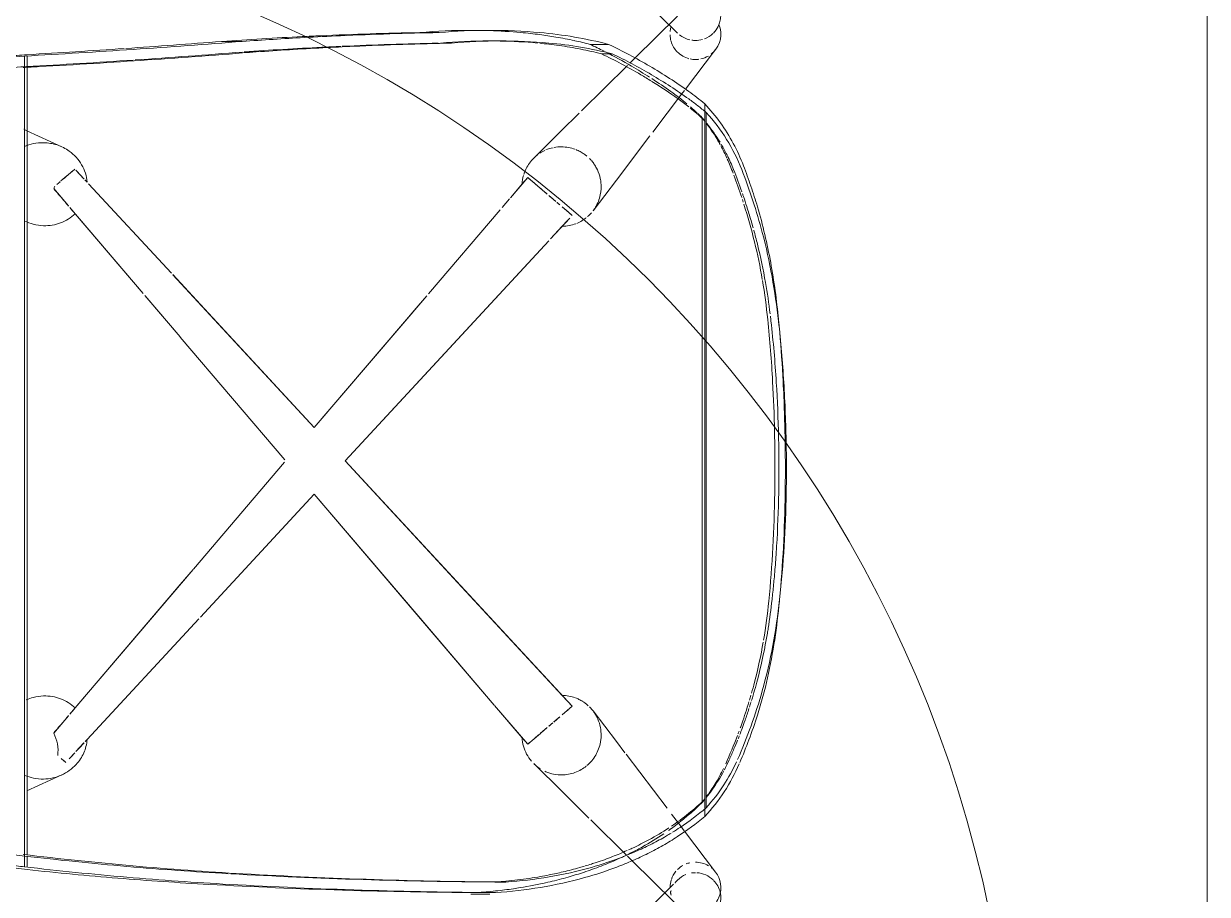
# Model space of a CAD drawing. Header units: millimetres. Extents: x 98018 to 155899, y -1987 to 21700.
# Drawn here: x 106651 to 107210, y 19075 to 19486 of the extents above; entities that cross this region are included whole.
import ezdxf

# ---------------------------------------------------------------- set-up
doc = ezdxf.new("R2010")
doc.units = ezdxf.units.MM
doc.layers.add('I-FURN-1', color=7, linetype='Continuous', lineweight=9, true_color=0xf0f0f0)
doc.layers.add('Оси', color=7, linetype='Continuous', lineweight=9)

# ---------------------------------------------------------------- blocks, each defined once
blk = doc.blocks.new('Chair_IconsOfDenmark_NamNam_WoodChair - 1_186-V20-План разверток пом_ 2_49_ Этаж 2')
at = {"layer": 'I-FURN-1'}
blk.add_line((3.26, -169.79), (24.55, -148.24), dxfattribs=at)
for start, end in [(141.2585, 167.121), (135, 135.3477), (171.7178, 180), (180, 195.8523), (200.9072, 223.6369), (225, 243.2804), (243.2804, 315)]:
    blk.add_arc((11.8, -178.23), 12, start, end, dxfattribs=at)
blk = doc.blocks.new('Chair_IconsOfDenmark_NamNam_WoodChair - 1_186-V21-План разверток пом_ 2_49_ Этаж 2')
at = {"layer": 'I-FURN-1'}
for p, q in [((26.55, 137.42), (21.45, 137.42)), ((27.39, 138.6), (21.57, 138.6)), ((362.23, 137.42), (27.27, 137.42)), ((399.17, 138.6), (27.39, 138.6)), ((399.17, 138.6), (27.39, 138.6)), ((65.08, 120.97), (57.42, 137.52)), ((369.31, 137.49), (361.65, 120.97)), ((399.24, 137.42), (362.23, 137.42)), ((370, 139), (369.31, 137.49)), ((404.56, 138.6), (399.17, 138.6)), ((404.63, 137.42), (399.24, 137.42)), ((399.54, 138.6), (399.58, 137.79)), ((84.8, 124.86), (92.98, 117.88)), ((333.75, 117.88), (341.94, 124.86)), ((343.94, 123.33), (345.19, 121.86)), ((70.9, 119.13), (72.78, 121.34)), ((75.41, 114.95), (72.57, 117.58)), ((345.56, 121.43), (351.06, 114.98)), ((80.13, 110.58), (76.04, 114.37)), ((93.69, 117.28), (96.65, 114.75)), ((97.65, 113.9), (162.02, 59)), ((292.34, 82.56), (333.04, 117.28)), ((292.37, 82.58), (330.08, 114.75)), ((350.69, 114.37), (346.6, 110.58)), ((138.74, 56.32), (81.75, 109.08)), ((138.73, 56.32), (81.75, 109.08)), ((344.22, 108.38), (302, 69.28)), ((344.23, 108.38), (302.02, 69.3)), ((271.99, 65.2), (291.4, 81.76)), ((271.99, 65.2), (291.38, 81.74)), ((301.3, 68.64), (229.1, 1.78)), ((213.87, 15.63), (271.83, 65.07)), ((213.87, 15.63), (271.83, 65.07)), ((162.22, 58.83), (212.68, 15.79)), ((162.23, 58.82), (212.68, 15.79)), ((197.64, 1.78), (139.59, 55.53)), ((197.64, 1.78), (139.59, 55.53)), ((411.49, 35.83), (411.49, 45.54)), ((406.53, 34.89), (406.53, 29.21)), ((98.01, -83.19), (197.64, 1.78)), ((140.17, -47.23), (197.64, 1.78)), ((229.1, 1.78), (291.38, -51.34)), ((213.37, -12.78), (97.48, -120.08)), ((317.23, -108.95), (213.37, -12.78)), ((98.02, -83.18), (140.17, -47.23)), ((415.68, -57.14), (415.68, -48.01)), ((292.3, -52.13), (331.95, -85.95)), ((292.31, -52.13), (331.96, -85.96)), ((410.69, -57.74), (410.69, -63.09)), ((416.72, -81.07), (416.72, -72.07)), ((9.43, -83.83), (9.43, -74.85)), ((14.43, -83.49), (14.43, -88.75)), ((79.49, -98.99), (97.83, -83.35)), ((82.6, -96.34), (97.84, -83.34)), ((411.72, -86.33), (411.72, -81.07)), ((333.03, -86.87), (337.11, -90.35)), ((333.04, -86.88), (337.11, -90.35)), ((337.65, -90.81), (347.24, -98.99)), ((337.65, -90.81), (344.14, -96.34)), ((82.6, -96.34), (79.49, -98.99)), ((84.6, -104.98), (79.49, -98.99)), ((347.24, -98.99), (339.38, -108.2)), ((344.14, -96.34), (345.44, -97.46)), ((345.69, -97.66), (347.24, -98.99)), ((56.98, -115.42), (70.38, -101.85)), ((87.35, -108.2), (84.72, -105.12)), ((356.35, -101.85), (369.06, -114.72)), ((89.66, -110.9), (88.08, -109.06)), ((92.44, -114.16), (90, -111.3)), ((327.97, -118.89), (318.21, -109.85)), ((324.16, -115.36), (318.21, -109.85)), ((338.75, -108.94), (335.97, -112.2)), ((44.66, -127.88), (56.98, -115.42)), ((97.48, -120.08), (93.38, -115.27)), ((97.48, -120.08), (102.58, -115.36)), ((333.35, -115.27), (329.66, -119.6)), ((335.45, -112.81), (334.29, -114.16)), ((369.06, -114.72), (377.59, -123.35)), ((96.97, -119.48), (97.48, -120.08)), ((329.76, -119.48), (329.25, -120.08)), ((378.63, -124.4), (400.15, -146.18)), ((410.11, -137.17), (410.11, -128.47)), ((27.16, -145.6), (43.76, -128.8)), ((80.77, -140.87), (95.23, -129.88)), ((345.97, -140.87), (331.5, -129.88)), ((405.64, -133.81), (405.64, -138.92)), ((75.48, -144.89), (80.77, -140.87)), ((366.85, -156.75), (345.97, -140.87)), ((4.92, -168.11), (24.55, -148.24)), ((24.55, -148.24), (26.59, -146.18)), ((49.25, -164.83), (74.76, -145.44)), ((401.2, -147.25), (403.53, -149.6)), ((403.53, -149.6), (423.47, -169.79)), ((386.52, -171.7), (368.7, -158.16)), ((40.78, -171.26), (46.5, -166.92)), ((19.06, -187.78), (38.39, -173.08)), ((38.53, -172.98), (40.78, -171.26)), ((388.24, -173.01), (386.52, -171.7)), ((407.67, -187.78), (388.88, -173.5)), ((49.02, -182.64), (45.37, -182.64)), ((270.24, -182.64), (49.02, -182.64)), ((269.58, -183.3), (49.5, -183.3)), ((271.49, -181.38), (52, -181.38)), ((270.24, -182.64), (53.45, -182.64)), ((377.89, -183.3), (269.58, -183.3)), ((373.99, -182.64), (270.24, -182.64)), ((378.43, -182.64), (270.24, -182.64)), ((375.46, -181.38), (271.49, -181.38)), ((382.02, -182.64), (378.43, -182.64))]:
    blk.add_line(p, q, dxfattribs=at)
at = {"layer": 'I-FURN-1', "flags": 128}
for points in [[(96.65, 114.75), (154.9, 65.07), (162, 59.01)], [(301.32, 68.66), (287.14, 55.53), (229.1, 1.78)], [(229.1, 1.78), (286.56, -47.23), (291.37, -51.34)], [(213.37, -12.78), (158.02, -64.03), (102.58, -115.36)], [(317.23, -108.95), (268.71, -64.03), (213.37, -12.78)], [(327.97, -118.89), (326.7, -117.72), (324.16, -115.36)]]:
    blk.add_lwpolyline(points, dxfattribs=at)
at = {"layer": 'I-FURN-1'}
for centre, radius, start, end in [((76.28, 141.71), 18.88, 263.5474, 296.819), ((350.45, 141.71), 18.88, 243.181, 245.0964), ((350.45, 141.71), 18.88, 245.0964, 247.0118), ((11.8, -178.23), 12, 99.0915, 107.175), ((11.8, -178.23), 12, 73.2036, 88.5999), ((11.8, -178.23), 12, 50.1832, 71.5639), ((414.93, -178.23), 12, 106.847, 134.3064), ((414.93, -178.23), 12, 91.4001, 106.4409), ((414.93, -178.23), 12, 74.991, 84.3349), ((11.8, -178.23), 12, 29.3668, 45), ((414.93, -178.23), 12, 135, 165.2052), ((11.8, -178.23), 12, 329.0818, 0), ((11.8, -178.23), 12, 12.9003, 21.6841), ((414.93, -178.23), 12, 168.1903, 180), ((414.93, -178.23), 12, 180, 187.9321), ((414.93, -178.23), 12, 192.635, 210.5819), ((11.8, -178.23), 12, 226.6003, 256.8127), ((11.8, -178.23), 12, 256.8127, 315), ((11.8, -178.23), 12, 315, 321.5101), ((414.93, -178.23), 12, 218.3184, 225), ((414.93, -178.23), 12, 225, 292.5)]:
    blk.add_arc(centre, radius, start, end, dxfattribs=at)
for points, knots in [([(404.56, 138.6), (404.19, 144.85), (403.21, 156.01), (400.82, 169.86), (398.97, 176.25), (397.95, 178.82)], [0, 0, 0, 0, 0.4, 0.7, 1, 1, 1, 1]), ([(397.84, 156.79), (398.03, 155.34), (398.75, 149.42), (399.26, 143.2), (399.54, 138.6)], [0.6, 0.6, 0.6, 0.6, 0.7, 1, 1, 1, 1]), ([(63.07, 129.63), (63.04, 131.28), (63.32, 134.31), (64.24, 137.21), (64.8, 138.53)], [-1, -1, -1, -1, -0.5, -0.0641248, -0.0641248, -0.0641248, -0.0641248]), ([(100.45, 137.82), (100.93, 136.74), (101.85, 134.09), (102.25, 131.3), (102.3, 129.63)], [-0.8567793, -0.8567793, -0.8567793, -0.8567793, -0.5, 0, 0, 0, 0]), ([(361.89, 138.61), (362.48, 137.27), (363.41, 134.34), (363.69, 131.28), (363.66, 129.63)], [-0.9451256, -0.9451256, -0.9451256, -0.9451256, -0.5, 0, 0, 0, 0]), ([(81.75, 109.08), (79.53, 109.26), (75.29, 110.34), (69.12, 114.41), (65.28, 119.82), (63.45, 125.33), (63.11, 128.17), (63.07, 129.63)], [-1, -1, -1, -1, -0.785714, -0.571429, -0.285714, -0.142857, 0, 0, 0, 0]), ([(363.66, 129.63), (363.61, 127.45), (362.87, 123.18), (360.23, 117.96), (356.86, 114.14), (353.34, 111.54), (349.31, 109.74), (346.46, 109.2), (344.98, 109.08)], [-1, -1, -1, -1, -0.785714, -0.571429, -0.428571, -0.285714, -0.142857, 0, 0, 0, 0]), ([(344.02, 123.24), (344.33, 122.87), (344.76, 122.37), (345.17, 121.88), (345.29, 121.74)], [0.0822015, 0.0822015, 0.0822015, 0.0822015, 0.1666667, 0.202705, 0.202705, 0.202705, 0.202705]), ([(346.55, 120.27), (347.05, 119.68), (347.83, 118.76), (348.53, 117.95), (348.81, 117.62)], [0.3333333, 0.3333333, 0.3333333, 0.3333333, 0.5, 0.6189484, 0.6189484, 0.6189484, 0.6189484]), ([(349.14, 117.23), (349.53, 116.78), (350.21, 115.97), (350.81, 115.27), (351.07, 114.96)], [0.6666667, 0.6666667, 0.6666667, 0.6666667, 0.8333333, 0.9788083, 0.9788083, 0.9788083, 0.9788083]), ([(415.68, -57.14), (415.37, -41.59), (414.68, -20.35), (413.63, 0.85), (413.32, 6.56)], [0, 0, 0, 0, 0.5, 0.6843663, 0.6843663, 0.6843663, 0.6843663]), ([(413.76, 7.45), (413.9, 4.58), (414.77, -13.87), (415.37, -32.37), (415.68, -48.01)], [0.4079468, 0.4079468, 0.4079468, 0.4079468, 0.5, 1, 1, 1, 1]), ([(410.69, -63.09), (410.38, -47.65), (409.73, -27.38), (408.73, -7.15), (408.48, -2.29)], [0, 0, 0, 0, 0.5, 0.6578619, 0.6578619, 0.6578619, 0.6578619]), ([(9.43, -83.83), (9.88, -90.96), (11.51, -105.09), (15.72, -124.26), (20.42, -138.7), (24.46, -148.56), (27.85, -155.85), (31.61, -162.95), (37.18, -172.03), (41.93, -178.49), (45.37, -182.64)], [0, 0, 0, 0, 0.2, 0.4, 0.55, 0.625, 0.7, 0.775, 0.85, 1, 1, 1, 1]), ([(13.52, -104.99), (12.64, -100.79), (11.39, -93.77), (10.49, -86.7), (10.19, -83.87)], [0.7399248, 0.7399248, 0.7399248, 0.7399248, 0.85, 0.9227754, 0.9227754, 0.9227754, 0.9227754]), ([(14.43, -88.75), (14.88, -95.59), (16.48, -109.14), (20.59, -127.52), (25.18, -141.35), (29.13, -150.8), (32.43, -157.77), (35.28, -163.04), (37.03, -165.97), (37.48, -166.7)], [0, 0, 0, 0, 0.2, 0.4, 0.55, 0.625, 0.7, 0.775, 0.8, 0.8, 0.8, 0.8]), ([(17.02, -105.05), (16.71, -103.27), (15.83, -97.87), (15.18, -92.44), (14.85, -88.78)], [0.8000649, 0.8000649, 0.8000649, 0.8000649, 0.85, 0.9512447, 0.9512447, 0.9512447, 0.9512447]), ([(346.13, -100.29), (346.02, -100.41), (345.81, -100.66), (345.47, -101.07), (345.16, -101.43), (344.89, -101.74), (344.68, -101.99), (344.47, -102.24), (344.18, -102.57), (343.81, -103.01), (343.39, -103.5), (343.05, -103.89), (342.87, -104.1), (342.77, -104.23), (342.71, -104.29), (342.68, -104.33)], [0.1428571, 0.1428571, 0.1428571, 0.1428571, 0.1785714, 0.2142857, 0.25, 0.2678571, 0.2857143, 0.3035714, 0.3214286, 0.3571429, 0.3928571, 0.4107143, 0.4196429, 0.4241071, 0.4285714, 0.4285714, 0.4285714, 0.4285714]), ([(348.62, -97.16), (349.09, -97.3), (351.45, -98.14), (353.65, -99.46), (355.19, -100.77)], [-0.8388002, -0.8388002, -0.8388002, -0.8388002, -0.7857143, -0.5714286, -0.5714286, -0.5714286, -0.5714286]), ([(19.15, -125.83), (18.29, -123.26), (16.62, -117.88), (14.83, -110.94), (13.86, -106.6), (13.55, -105.11)], [0.555518, 0.555518, 0.555518, 0.555518, 0.625, 0.7, 0.7389255, 0.7389255, 0.7389255, 0.7389255]), ([(82.05, -101.98), (82.12, -102.06), (82.26, -102.23), (82.54, -102.56), (82.84, -102.91), (83.17, -103.29), (83.43, -103.6), (83.67, -103.88), (83.85, -104.09), (83.95, -104.21), (84.01, -104.28), (84.03, -104.31)], [-0.7142857, -0.7142857, -0.7142857, -0.7142857, -0.6964286, -0.6785714, -0.6428571, -0.625, -0.6071429, -0.5892857, -0.5803571, -0.5758929, -0.5714286, -0.5714286, -0.5714286, -0.5714286]), ([(84.61, -104.98), (84.64, -105.03), (84.8, -105.21), (85.09, -105.55), (85.61, -106.16), (86.32, -106.99), (86.97, -107.76), (87.33, -108.17)], [-0.5414624, -0.5414624, -0.5414624, -0.5414624, -0.5357143, -0.5178571, -0.5, -0.4642857, -0.4285714, -0.4285714, -0.4285714, -0.4285714]), ([(342.4, -104.66), (342.38, -104.68), (342.24, -104.84), (341.98, -105.15), (341.6, -105.59), (341.07, -106.22), (340.33, -107.08), (339.68, -107.85), (339.32, -108.27)], [0.443466, 0.443466, 0.443466, 0.443466, 0.4464286, 0.4642857, 0.4821429, 0.5, 0.5357143, 0.5714286, 0.5714286, 0.5714286, 0.5714286]), ([(414.69, -104.76), (414.36, -107.27), (413.54, -112.73), (412.49, -118.16), (411.85, -121.09)], [0.2714247, 0.2714247, 0.2714247, 0.2714247, 0.5, 0.7715863, 0.7715863, 0.7715863, 0.7715863]), ([(21.89, -125.84), (21.67, -125.09), (20.69, -121.73), (19.26, -116.17), (18.22, -111.33), (17.79, -109.14)], [0.603344, 0.603344, 0.603344, 0.603344, 0.625, 0.7, 0.7617276, 0.7617276, 0.7617276, 0.7617276]), ([(65.03, -114.98), (65.02, -112.93), (65.45, -110.27), (66.44, -107.77), (66.72, -107.16)], [-1, -1, -1, -1, -0.7857143, -0.7142857, -0.7142857, -0.7142857, -0.7142857]), ([(88.01, -108.97), (88.18, -109.17), (88.57, -109.63), (89.13, -110.29), (89.52, -110.74), (89.66, -110.91)], [-0.40749436, -0.40749436, -0.40749436, -0.40749436, -0.39285714, -0.375, -0.3637973, -0.3637973, -0.3637973, -0.3637973]), ([(90.04, -111.35), (90.24, -111.58), (90.67, -112.09), (91.31, -112.84), (91.83, -113.45), (92.21, -113.89), (92.38, -114.09), (92.46, -114.19)], [-0.35435169, -0.35435169, -0.35435169, -0.35435169, -0.33928571, -0.32142857, -0.30357143, -0.29464286, -0.28571429, -0.28571429, -0.28571429, -0.28571429]), ([(338.75, -108.94), (338.55, -109.18), (338.12, -109.68), (337.43, -110.48), (336.73, -111.31), (336.2, -111.93), (335.92, -112.26), (335.86, -112.33)], [0.58928571, 0.58928571, 0.58928571, 0.58928571, 0.60714286, 0.625, 0.64285714, 0.66071429, 0.66522009, 0.66522009, 0.66522009, 0.66522009]), ([(410.18, -108.96), (409.8, -112.27), (409.09, -117.31), (408.17, -122.32), (407.83, -124.04)], [0.172759, 0.172759, 0.172759, 0.172759, 0.5, 0.6727908, 0.6727908, 0.6727908, 0.6727908]), ([(69.17, -126.64), (68.58, -125.9), (67.43, -124.21), (66.08, -121.36), (65.25, -118.29), (65.04, -116.11), (65.03, -114.98)], [-0.2155491, -0.2155491, -0.2155491, -0.2155491, -0.1666667, -0.1111111, -0.0555556, 0, 0, 0, 0]), ([(93.59, -115.52), (93.76, -115.71), (94.13, -116.15), (94.48, -116.56), (94.68, -116.8), (94.7, -116.81)], [-0.23819134, -0.23819134, -0.23819134, -0.23819134, -0.21428571, -0.17857143, -0.17596416, -0.17596416, -0.17596416, -0.17596416]), ([(333.14, -115.51), (332.97, -115.72), (332.58, -116.17), (332.25, -116.56), (332.07, -116.78)], [0.75997526, 0.75997526, 0.75997526, 0.75997526, 0.78571429, 0.82142857, 0.82142857, 0.82142857, 0.82142857]), ([(335.37, -112.91), (335.15, -113.16), (334.84, -113.52), (334.47, -113.96), (334.3, -114.16), (334.22, -114.25)], [0.67857143, 0.67857143, 0.67857143, 0.67857143, 0.69642857, 0.70535714, 0.71428571, 0.71428571, 0.71428571, 0.71428571]), ([(95.22, -117.42), (95.27, -117.48), (95.36, -117.59), (95.54, -117.8), (95.84, -118.15), (96.23, -118.61), (96.64, -119.09), (96.87, -119.36), (96.97, -119.48)], [-0.1428571, -0.1428571, -0.1428571, -0.1428571, -0.1339286, -0.125, -0.1071429, -0.0714286, -0.0357143, 0, 0, 0, 0]), ([(101.36, -121.71), (101.16, -122.21), (100.67, -123.33), (100.06, -124.43), (99.68, -125.03)], [-0.88888889, -0.88888889, -0.88888889, -0.88888889, -0.86111111, -0.8252385, -0.8252385, -0.8252385, -0.8252385]), ([(327.17, -125.22), (327.04, -125.02), (326.43, -124.04), (325.91, -123), (325.55, -122.15)], [-0.17848819, -0.17848819, -0.17848819, -0.17848819, -0.16666667, -0.11923029, -0.11923029, -0.11923029, -0.11923029]), ([(331.51, -117.42), (331.47, -117.48), (331.37, -117.59), (331.2, -117.8), (330.9, -118.15), (330.51, -118.6), (330.1, -119.08), (329.86, -119.36), (329.76, -119.48)], [0.8571429, 0.8571429, 0.8571429, 0.8571429, 0.8660714, 0.875, 0.8928571, 0.9285714, 0.9642857, 1, 1, 1, 1]), ([(360.42, -121.71), (360.27, -122.09), (359.83, -123.1), (359.3, -124.09), (358.92, -124.7)], [-0.88202044, -0.88202044, -0.88202044, -0.88202044, -0.86111111, -0.82498418, -0.82498418, -0.82498418, -0.82498418]), ([(26.68, -144.65), (26.38, -144.03), (24.85, -140.76), (22.29, -134.75), (20.23, -129.06), (19.25, -126.12), (19.19, -125.95)], [0.3824636, 0.3824636, 0.3824636, 0.3824636, 0.4, 0.475, 0.55, 0.5544349, 0.5544349, 0.5544349, 0.5544349]), ([(95.22, -129.88), (94.84, -130.17), (93.88, -130.84), (91.75, -132.06), (88.48, -133.27), (85.18, -133.73), (82.42, -133.67), (80.02, -133.36), (77.26, -132.58), (74.31, -131.2), (71.66, -129.31), (70.11, -127.78), (69.42, -126.95)], [-0.7121008, -0.7121008, -0.7121008, -0.7121008, -0.6875, -0.6527778, -0.5833333, -0.5138889, -0.4791667, -0.4444444, -0.3888889, -0.3333333, -0.2777778, -0.2222222, -0.2222222, -0.2222222, -0.2222222]), ([(97.21, -128.14), (96.74, -128.61), (96.08, -129.21), (95.38, -129.75), (95.22, -129.88)], [-0.75694444, -0.75694444, -0.75694444, -0.75694444, -0.72222222, -0.71210082, -0.71210082, -0.71210082, -0.71210082]), ([(99.58, -125.19), (99.25, -125.69), (98.75, -126.4), (98.21, -127.05), (98.03, -127.25)], [-0.82195604, -0.82195604, -0.82195604, -0.82195604, -0.79166667, -0.77777778, -0.77777778, -0.77777778, -0.77777778]), ([(356.11, -128.25), (355.76, -128.59), (354.89, -129.38), (353.41, -130.51), (351.13, -131.87), (348.67, -132.85), (346.83, -133.28), (346.3, -133.38)], [-0.7470868, -0.7470868, -0.7470868, -0.7470868, -0.7222222, -0.6875, -0.6527778, -0.5833333, -0.5555556, -0.5555556, -0.5555556, -0.5555556]), ([(358.86, -124.8), (358.54, -125.33), (358.03, -126.06), (357.49, -126.74), (357.32, -126.94)], [-0.82294679, -0.82294679, -0.82294679, -0.82294679, -0.79166667, -0.77777778, -0.77777778, -0.77777778, -0.77777778]), ([(29.3, -145.97), (28.28, -143.69), (26.26, -138.88), (24.24, -133.2), (23.15, -129.87), (22.91, -129.12)], [0.4058231, 0.4058231, 0.4058231, 0.4058231, 0.475, 0.55, 0.5716925, 0.5716925, 0.5716925, 0.5716925]), ([(346.3, -133.38), (345.51, -133.52), (344.05, -133.7), (341.84, -133.7), (339.44, -133.45), (336.66, -132.73), (334.67, -131.86), (333.73, -131.33)], [-0.5555556, -0.5555556, -0.5555556, -0.5555556, -0.5138889, -0.4791667, -0.4444444, -0.3888889, -0.3333333, -0.3333333, -0.3333333, -0.3333333]), ([(405.64, -133.81), (402.61, -140.15), (398.39, -148.1), (393.74, -155.79), (392.7, -157.47)], [0, 0, 0, 0, 0.5, 0.6407452, 0.6407452, 0.6407452, 0.6407452]), ([(406.53, -135.76), (404.4, -139.91), (400.54, -146.95), (396.36, -153.79), (394.55, -156.61)], [0.183317, 0.183317, 0.183317, 0.183317, 0.5, 0.7277046, 0.7277046, 0.7277046, 0.7277046]), ([(37.19, -163.26), (35.01, -160.02), (32.08, -155.19), (29.42, -150.19), (28.63, -148.63)], [0.2, 0.2, 0.2, 0.2, 0.3, 0.3446744, 0.3446744, 0.3446744, 0.3446744]), ([(39.96, -165.62), (37.98, -162.6), (34.65, -157), (31.71, -151.17), (30.49, -148.56)], [0.2, 0.2, 0.2, 0.2, 0.3, 0.379627, 0.379627, 0.379627, 0.379627]), ([(37.93, -167.44), (38.68, -168.64), (42.21, -174.12), (46.16, -179.36), (49.5, -183.3)], [0.8084932, 0.8084932, 0.8084932, 0.8084932, 0.85, 1, 1, 1, 1]), ([(379.97, -175.81), (379.77, -176.06), (377.86, -178.4), (375.86, -180.67), (373.99, -182.64)], [0.4417925, 0.4417925, 0.4417925, 0.4417925, 0.5, 1, 1, 1, 1]), ([(49.5, -183.3), (52.89, -186.4), (59.76, -191.71), (67.37, -195.89), (71.18, -197.64)], [0, 0, 0, 0, 0.5, 0.9577486, 0.9577486, 0.9577486, 0.9577486]), ([(66.88, -191.62), (65.38, -190.81), (61.04, -188.32), (56.94, -185.43), (54.34, -183.36)], [0.2689381, 0.2689381, 0.2689381, 0.2689381, 0.5, 0.9485536, 0.9485536, 0.9485536, 0.9485536]), ([(68.1, -191.53), (65.59, -190.31), (60.99, -187.8), (56.64, -184.88), (54.66, -183.42)], [0.1097724, 0.1097724, 0.1097724, 0.1097724, 0.5, 0.8440882, 0.8440882, 0.8440882, 0.8440882]), ([(70.88, -199.17), (74.43, -200.7), (81.82, -203.67), (89.34, -206.28), (93.26, -207.53)], [0.0282009, 0.0282009, 0.0282009, 0.0282009, 0.5, 1, 1, 1, 1]), ([(99.54, -203.52), (96.07, -202.46), (91.96, -201.11), (87.9, -199.66), (87.25, -199.43)], [0.2338208, 0.2338208, 0.2338208, 0.2338208, 0.5, 0.5507217, 0.5507217, 0.5507217, 0.5507217]), ([(131.96, -212.22), (130.9, -212.04), (123.51, -210.76), (116.2, -209.17), (109.98, -207.53)], [0.4157076, 0.4157076, 0.4157076, 0.4157076, 0.5, 1, 1, 1, 1]), ([(315.64, -207.53), (309.67, -209), (298.76, -211.27), (287.72, -212.9), (282.74, -213.51)], [0, 0, 0, 0, 0.5, 0.9077977, 0.9077977, 0.9077977, 0.9077977]), ([(147.84, -217.97), (156.06, -218.76), (172.8, -219.95), (189.64, -220.48), (198.2, -220.61)], [0.0144057, 0.0144057, 0.0144057, 0.0144057, 0.5, 1, 1, 1, 1]), ([(221.11, -217.56), (217.35, -217.63), (209.76, -217.69), (202.16, -217.63), (198.34, -217.56)], [0.0076252, 0.0076252, 0.0076252, 0.0076252, 0.5, 1, 1, 1, 1]), ([(221.42, -220.61), (231.25, -220.46), (248.85, -219.9), (266.37, -218.71), (274.12, -218.03)], [0, 0, 0, 0, 0.5, 0.8977725, 0.8977725, 0.8977725, 0.8977725]), ([(279.36, -213.91), (269.73, -215.01), (251.5, -216.55), (233.17, -217.3), (224.52, -217.49)], [0, 0, 0, 0, 0.5, 0.9445662, 0.9445662, 0.9445662, 0.9445662]), ([(198.2, -220.61), (202.07, -220.67), (209.42, -220.73), (216.77, -220.68), (220.25, -220.63)], [0, 0, 0, 0, 0.5, 0.9495127, 0.9495127, 0.9495127, 0.9495127]), ([(198.34, -221.1), (202.16, -221.17), (209.25, -221.23), (216.34, -221.18), (219.6, -221.13)], [0, 0, 0, 0, 0.5, 0.926297, 0.926297, 0.926297, 0.926297])]:
    blk.add_open_spline(points, degree=3, knots=knots, dxfattribs=at)
for points in [[(20.29, 137.42), (20.69, 140.9), (21.61, 147.89), (23.37, 158.13), (24.77, 164.5), (25.53, 167.51)], [(25.53, 161.18), (24.98, 158.86), (23.94, 154.02), (22.61, 146.38), (21.89, 141.18), (21.57, 138.6)], [(26.66, 138.6), (27.08, 141.9), (27.56, 145.22), (28.11, 148.49)], [(404.56, 147.17), (404.68, 145.55), (404.91, 142.29), (405.12, 139.04), (405.22, 137.42)], [(21.57, 138.6), (19.72, 122.58), (16.5, 90.43), (14.21, 58.09), (13.31, 41.87)], [(13.31, 51.62), (14.1, 65.99), (16.06, 94.68), (18.76, 123.2), (20.29, 137.42)], [(27.46, 139.28), (25.39, 122.1), (21.78, 87.61), (19.27, 52.88), (18.29, 35.47)], [(21.78, 90.35), (23.17, 106.48), (24.8, 122.57), (26.66, 138.6)], [(324.43, 129.63), (324.48, 131.3), (324.72, 132.93), (325.13, 134.51)], [(325.13, 134.51), (325.49, 135.91), (326, 137.28), (326.65, 138.61)], [(399.58, 131.68), (399.51, 132.94), (399.36, 135.48), (399.21, 138.01), (399.13, 139.28)], [(399.58, 137.79), (400.52, 121), (401.55, 104.18), (402.68, 87.34)], [(411.49, 35.83), (410.13, 53.01), (407.61, 87.32), (405.51, 121.53), (404.56, 138.6)], [(405.22, 137.42), (406.1, 122.16), (407.06, 106.86), (408.11, 91.55)], [(102.3, 129.63), (102.34, 128.25), (102.16, 125.55), (101.11, 121.59), (99.29, 117.9), (97.61, 115.76), (96.65, 114.75)], [(330.08, 114.75), (329.12, 115.76), (327.44, 117.9), (325.62, 121.59), (324.58, 125.55), (324.39, 128.25), (324.43, 129.63)], [(406.53, 29.21), (405.16, 46.34), (402.64, 80.55), (400.53, 114.66), (399.58, 131.68)], [(84.8, 124.86), (86.62, 123.31), (88.4, 121.79), (90.15, 120.3)], [(336.58, 120.3), (338.33, 121.79), (340.11, 123.31), (341.94, 124.86)], [(70.9, 119.13), (71.33, 119.64), (71.82, 120.21), (72.36, 120.85)], [(75.48, 114.89), (74.57, 115.73), (73.62, 116.61), (72.65, 117.51)], [(90.88, 119.68), (91.59, 119.06), (92.31, 118.46), (93.01, 117.85)], [(333.72, 117.85), (334.42, 118.46), (335.14, 119.06), (335.86, 119.68)], [(80.21, 110.5), (79.1, 111.53), (77.93, 112.61), (76.71, 113.75)], [(93.73, 117.24), (94.71, 116.4), (95.69, 115.57), (96.65, 114.75)], [(330.08, 114.75), (331.04, 115.57), (332.02, 116.4), (333, 117.24)], [(347.98, 111.86), (347.51, 111.42), (347.04, 110.98), (346.58, 110.56)], [(350.68, 114.36), (349.92, 113.65), (349.18, 112.97), (348.46, 112.3)], [(81.75, 109.08), (81.4, 109.4), (81.05, 109.73), (80.68, 110.07)], [(346.09, 110.11), (345.72, 109.76), (345.34, 109.42), (344.98, 109.08)], [(18.36, 42.46), (19.26, 58.36), (20.4, 74.22), (21.76, 90.04)], [(408.16, 90.87), (409.19, 75.78), (410.3, 60.67), (411.49, 45.54)], [(402.74, 86.42), (403.88, 69.61), (405.11, 52.77), (406.44, 35.91)], [(10.58, -11.49), (11.23, 9.59), (12.14, 30.63), (13.31, 51.62)], [(411.49, 45.54), (412.38, 32.86), (413.13, 20.17), (413.76, 7.45)], [(13.31, 41.87), (12.14, 21.01), (10.32, -20.82), (9.55, -62.81), (9.43, -83.83)], [(15.59, -20.73), (16.23, -0.06), (17.13, 20.58), (18.29, 41.17)], [(18.29, 35.47), (17.13, 14.85), (15.32, -26.5), (14.56, -67.98), (14.43, -88.75)], [(406.53, 34.89), (407.38, 22.69), (408.12, 10.47), (408.74, -1.77)], [(413.32, 6.56), (412.79, 16.33), (412.18, 26.09), (411.49, 35.83)], [(408.48, -2.29), (407.92, 8.22), (407.27, 18.73), (406.53, 29.21)], [(408.74, -1.77), (408.88, -4.74), (409.03, -7.72), (409.16, -10.7)], [(9.43, -74.85), (9.55, -54), (9.93, -33.18), (10.56, -12.41)], [(10.56, -12.41), (10.56, -12.1), (10.57, -11.8), (10.58, -11.49)], [(409.19, -11.35), (409.87, -26.44), (410.36, -41.55), (410.66, -56.69)], [(14.43, -83.49), (14.56, -62.73), (14.94, -42), (15.57, -21.31)], [(415.68, -48.01), (416.37, -55.97), (416.72, -63.94), (416.72, -71.9)], [(410.69, -57.74), (411.37, -65.4), (411.72, -73.05), (411.72, -80.71)], [(415.68, -104.67), (416.37, -96.75), (417.07, -80.9), (416.37, -65.06), (415.68, -57.14)], [(410.72, -108.91), (411.39, -101.26), (412.06, -85.98), (411.37, -70.71), (410.69, -63.09)], [(416.72, -71.9), (416.72, -74.9), (416.67, -77.9), (416.57, -80.9)], [(10.18, -83.81), (9.87, -80.83), (9.62, -77.85), (9.43, -74.85)], [(411.72, -80.71), (411.72, -82.47), (411.71, -84.23), (411.67, -85.98)], [(416.57, -80.92), (416.41, -85.88), (416.11, -90.84), (415.68, -95.8)], [(14.84, -88.75), (14.71, -87.23), (14.58, -85.71), (14.48, -84.19)], [(411.67, -85.99), (411.56, -91.9), (411.24, -97.8), (410.72, -103.71)], [(71.55, -100.77), (72.57, -99.9), (73.69, -99.14), (74.88, -98.5)], [(74.88, -98.5), (76.07, -97.87), (78.59, -96.86), (81.23, -96.42), (82.6, -96.34)], [(79.49, -98.99), (79.81, -99.36), (80.19, -99.8), (80.6, -100.29)], [(344.14, -96.34), (345.5, -96.42), (346.83, -96.65), (348.12, -97.01)], [(347.24, -98.99), (346.93, -99.35), (346.55, -99.79), (346.13, -100.29)], [(415.68, -95.8), (415.41, -98.78), (415.09, -101.75), (414.7, -104.7)], [(17.77, -109.07), (17.51, -107.73), (17.26, -106.39), (17.02, -105.05)], [(67.92, -104.94), (68.19, -104.52), (68.48, -104.1), (68.78, -103.7)], [(68.78, -103.7), (69.27, -103.05), (69.81, -102.43), (70.38, -101.85)], [(355.19, -100.77), (356.21, -101.64), (357.14, -102.63), (357.95, -103.7)], [(358.64, -104.67), (359.16, -105.46), (359.62, -106.29), (360.02, -107.15)], [(410.11, -137.17), (411.48, -131.83), (413.78, -121.08), (415.19, -110.17), (415.68, -104.67)], [(410.63, -104.68), (410.5, -106.1), (410.35, -107.52), (410.19, -108.93)], [(360.22, -107.61), (360.68, -108.69), (361.04, -109.83), (361.29, -110.97)], [(361.38, -111.46), (361.6, -112.61), (361.71, -113.78), (361.7, -114.98)], [(405.64, -138.92), (406.89, -133.98), (408.98, -124.04), (410.27, -113.97), (410.72, -108.91)], [(102.58, -115.36), (102.52, -117.49), (102.16, -119.5), (101.47, -121.4)], [(325.38, -121.71), (324.99, -120.71), (324.42, -118.67), (324.18, -116.48), (324.16, -115.36)], [(361.7, -114.98), (361.67, -117.23), (361.3, -119.34), (360.56, -121.34)], [(411.83, -121.19), (411.3, -123.62), (410.73, -126.05), (410.11, -128.47)], [(22.89, -129.06), (22.58, -128.1), (22.29, -127.15), (22, -126.19)], [(98.03, -127.25), (97.92, -127.38), (97.8, -127.51), (97.69, -127.64)], [(328.15, -126.59), (327.85, -126.21), (327.57, -125.81), (327.3, -125.41)], [(330.53, -129.08), (329.88, -128.52), (329.27, -127.91), (328.71, -127.26)], [(407.82, -124.1), (407.18, -127.35), (406.45, -130.58), (405.64, -133.81)], [(410.11, -128.47), (409.07, -130.68), (407.99, -132.88), (406.88, -135.06)], [(333.73, -131.33), (332.95, -130.9), (332.21, -130.41), (331.5, -129.87)], [(384.31, -175.1), (388.39, -169.37), (396.02, -157.61), (402.61, -145.25), (405.64, -138.92)], [(387.83, -175.13), (392.09, -169.13), (400.07, -156.81), (406.95, -143.83), (410.11, -137.17)], [(27.3, -145.94), (27.09, -145.51), (26.88, -145.08), (26.68, -144.65)], [(28.6, -148.56), (28.22, -147.82), (27.85, -147.08), (27.48, -146.33)], [(30.38, -148.34), (30.11, -147.75), (29.83, -147.15), (29.56, -146.55)], [(392.59, -157.64), (389.96, -161.86), (387.21, -166.02), (384.31, -170.09)], [(393.9, -157.64), (391.94, -160.67), (389.92, -163.66), (387.83, -166.61)], [(39.69, -166.82), (39.37, -166.38), (39.05, -165.94), (38.74, -165.5)], [(52, -181.38), (47.56, -176.82), (43.48, -172.03), (39.78, -166.95)], [(53.45, -182.64), (48.78, -177.67), (44.55, -172.43), (40.78, -166.85)], [(387.83, -166.61), (385.96, -169.24), (384, -171.78), (381.94, -174.24)], [(384.31, -170.09), (383.12, -171.77), (381.87, -173.42), (380.59, -175.04)], [(380.58, -175.83), (379.63, -176.93), (378.66, -178.01), (377.67, -179.07)], [(377.89, -183.3), (379.02, -181.98), (381.22, -179.29), (383.3, -176.51), (384.31, -175.1)], [(382.02, -182.64), (383.03, -181.42), (385.02, -178.96), (386.91, -176.42), (387.83, -175.13)], [(45.37, -182.64), (49.04, -186.07), (56.86, -192.19), (65.63, -196.88), (70.24, -198.89)], [(53.48, -182.54), (52.98, -182.16), (52.49, -181.77), (52, -181.38)], [(350.92, -200.11), (355.95, -198.13), (365.48, -193.38), (373.93, -186.95), (377.89, -183.3)], [(352.74, -200.92), (356.38, -199.52), (363.4, -196.32), (373.25, -190.2), (379.19, -185.3), (382.02, -182.64)], [(372.91, -183.52), (370.02, -185.84), (367, -187.95), (363.86, -189.85)], [(372.57, -183.61), (370, -185.52), (367.34, -187.27), (364.6, -188.87)], [(375.46, -181.38), (374.88, -181.85), (374.3, -182.31), (373.71, -182.76)], [(377.39, -179.37), (376.76, -180.04), (376.11, -180.72), (375.46, -181.38)], [(364.6, -188.87), (364.01, -189.21), (363.42, -189.54), (362.82, -189.87)], [(71.97, -194.13), (70.44, -193.43), (68.94, -192.7), (67.47, -191.93)], [(83.63, -198.08), (79.12, -196.37), (74.65, -194.52), (70.24, -192.53)], [(77.31, -196.44), (75.61, -195.73), (73.92, -195), (72.24, -194.25)], [(352.74, -194.64), (351.58, -195.1), (350.42, -195.55), (349.25, -196)], [(357.53, -193.32), (355.38, -194.39), (353.18, -195.37), (350.92, -196.26)], [(355.94, -193.29), (354.89, -193.76), (353.82, -194.21), (352.74, -194.64)], [(362.23, -190.2), (360.32, -191.23), (358.36, -192.2), (356.37, -193.1)], [(363, -190.36), (361.33, -191.35), (359.62, -192.28), (357.88, -193.15)], [(72.24, -198.12), (77.51, -200.44), (88.19, -204.71), (99.17, -208.22), (104.73, -209.8)], [(81.48, -198.15), (80.08, -197.59), (78.69, -197.02), (77.31, -196.44)], [(83.52, -198.95), (83.03, -198.76), (82.55, -198.57), (82.07, -198.38)], [(86.94, -200.25), (85.99, -199.89), (85.04, -199.53), (84.09, -199.17)], [(85.71, -198.86), (85.26, -198.7), (84.81, -198.53), (84.36, -198.36)], [(90.82, -201.64), (89.53, -201.19), (88.23, -200.72), (86.94, -200.25)], [(334.68, -201.1), (328.81, -202.97), (322.86, -204.65), (316.85, -206.14)], [(321.24, -209.8), (326.29, -208.46), (336.28, -205.51), (346.07, -202), (350.92, -200.11)], [(333.38, -207.53), (336.65, -206.55), (343.15, -204.46), (349.56, -202.14), (352.74, -200.92)], [(338.21, -200.93), (336.64, -201.46), (335.06, -201.98), (333.48, -202.48)], [(336.84, -200.4), (336.42, -200.54), (336, -200.68), (335.58, -200.81)], [(348.31, -196.36), (344.82, -197.68), (341.31, -198.92), (337.77, -200.09)], [(339.66, -200.43), (339.17, -200.6), (338.69, -200.76), (338.21, -200.93)], [(350.92, -196.26), (347.44, -197.64), (343.93, -198.95), (340.4, -200.17)], [(96.33, -203.51), (94.49, -202.91), (92.65, -202.29), (90.82, -201.64)], [(99.49, -204.51), (98.64, -204.25), (97.8, -203.98), (96.96, -203.71)], [(109.98, -207.53), (106.71, -206.66), (103.46, -205.74), (100.24, -204.74)], [(102.65, -204.44), (101.87, -204.21), (101.09, -203.98), (100.31, -203.75)], [(108.76, -206.14), (107.04, -205.68), (105.32, -205.21), (103.62, -204.72)], [(127.79, -210.24), (121.4, -209.13), (115.06, -207.78), (108.76, -206.14)], [(316.85, -206.14), (310.94, -207.59), (304.99, -208.8), (299.01, -209.82)], [(322.39, -205.77), (320.15, -206.38), (317.9, -206.97), (315.64, -207.53)], [(326.94, -204.48), (325.79, -204.81), (324.64, -205.14), (323.49, -205.46)], [(333.48, -202.48), (331.31, -203.17), (329.13, -203.84), (326.94, -204.48)], [(93.26, -207.53), (99.08, -209.38), (110.84, -212.53), (128.85, -215.83), (140.99, -217.31), (147.1, -217.9)], [(104.73, -209.8), (111.79, -211.79), (126.03, -215.06), (140.52, -217.16), (147.84, -217.96)], [(147.1, -212.85), (140.94, -212.22), (134.82, -211.42), (128.74, -210.4)], [(134.3, -212.6), (133.52, -212.48), (132.74, -212.35), (131.96, -212.22)], [(280.09, -212.38), (270.36, -213.42), (260.61, -214.16), (250.83, -214.69)], [(279.36, -217.46), (286.45, -216.67), (300.51, -214.65), (314.37, -211.62), (321.24, -209.8)], [(280.09, -217.47), (289.16, -216.59), (307.11, -214.19), (324.68, -210.1), (333.38, -207.53)], [(298.59, -209.89), (292.46, -210.92), (286.3, -211.74), (280.09, -212.38)], [(147.84, -214.42), (143.3, -213.91), (138.79, -213.31), (134.3, -212.6)], [(198.2, -215.69), (189.64, -215.56), (172.56, -215), (155.57, -213.73), (147.1, -212.85)], [(151.3, -214.79), (150.14, -214.67), (148.99, -214.55), (147.84, -214.42)], [(147.84, -217.96), (156.21, -218.89), (173, -220.3), (189.88, -220.94), (198.34, -221.1)], [(158.59, -215.5), (156.16, -215.28), (153.73, -215.04), (151.3, -214.79)], [(167.73, -216.22), (164.68, -216.01), (161.64, -215.77), (158.6, -215.5)], [(173.03, -216.57), (171.26, -216.46), (169.49, -216.35), (167.73, -216.22)], [(198.34, -217.56), (189.88, -217.4), (181.44, -217.08), (173.03, -216.57)], [(221.42, -215.69), (217.55, -215.75), (209.81, -215.81), (202.07, -215.75), (198.2, -215.69)], [(221.29, -221.1), (231.02, -220.92), (250.43, -220.18), (269.73, -218.55), (279.36, -217.46)], [(224.52, -217.49), (223.45, -217.51), (222.37, -217.54), (221.29, -217.56)], [(227.11, -215.58), (225.21, -215.63), (223.32, -215.66), (221.42, -215.69)], [(250.83, -214.69), (242.94, -215.12), (235.03, -215.41), (227.11, -215.58)], [(274.12, -218.03), (276.11, -217.85), (278.1, -217.66), (280.09, -217.47)], [(281.71, -213.64), (280.93, -213.73), (280.14, -213.82), (279.36, -213.91)], [(219.6, -221.13), (220.16, -221.12), (220.72, -221.11), (221.29, -221.1)], [(220.25, -220.63), (220.64, -220.63), (221.03, -220.62), (221.42, -220.61)]]:
    blk.add_open_spline(points, degree=3, dxfattribs=at)
blk = doc.blocks.new('Chair_IconsOfDenmark_NamNam_WoodChair - 1_186-V22-План разверток пом_ 2_49_ Этаж 2')
at = {"layer": 'I-FURN-1'}
for p, q in [((416.72, -81.07), (416.72, -72.07)), ((403.53, -149.6), (421.5, -167.8)), ((422.32, -168.62), (423.47, -169.79))]:
    blk.add_line(p, q, dxfattribs=at)
for start, end in [(72.7125, 79.8546), (45, 53.5195), (44.6523, 45), (22.0368, 44.6523), (0, 8.6619), (315.8146, 356.6986), (225, 283.1873), (283.1873, 314.2342)]:
    blk.add_arc((414.93, -178.23), 12, start, end, dxfattribs=at)
blk = doc.blocks.new('Баффл акустический подвесной - 1180мм-V41-План разверток пом_ 2_49_ Этаж 2')
at = {"layer": 'I-FURN-1'}
for start in [360, 0]:
    blk.add_arc((0, 0), 590, start, 180, dxfattribs=at)

msp = doc.modelspace()

# ---------------------------------------------------------------- linework, layer by layer
at = {"layer": 'Оси'}
msp.add_line((107210, 19050), (107210, 21550), dxfattribs=at)

# ---------------------------------------------------------------- block references
at = {"layer": 'I-FURN-1', "rotation": 90.00000000000017}
for name, p in [('Chair_IconsOfDenmark_NamNam_WoodChair - 1_186-V20-План разверток пом_ 2_49_ Этаж 2', (106790, 19478.52)), ('Chair_IconsOfDenmark_NamNam_WoodChair - 1_186-V21-План разверток пом_ 2_49_ Этаж 2', (106790, 19066.39)), ('Chair_IconsOfDenmark_NamNam_WoodChair - 1_186-V22-План разверток пом_ 2_49_ Этаж 2', (106790, 18658.28))]:
    msp.add_blockref(name, p, dxfattribs=at)
at = {"layer": 'I-FURN-1'}
msp.add_blockref('Баффл акустический подвесной - 1180мм-V41-План разверток пом_ 2_49_ Этаж 2', (106529, 18948), dxfattribs=at)

doc.saveas('drawing.dxf')
